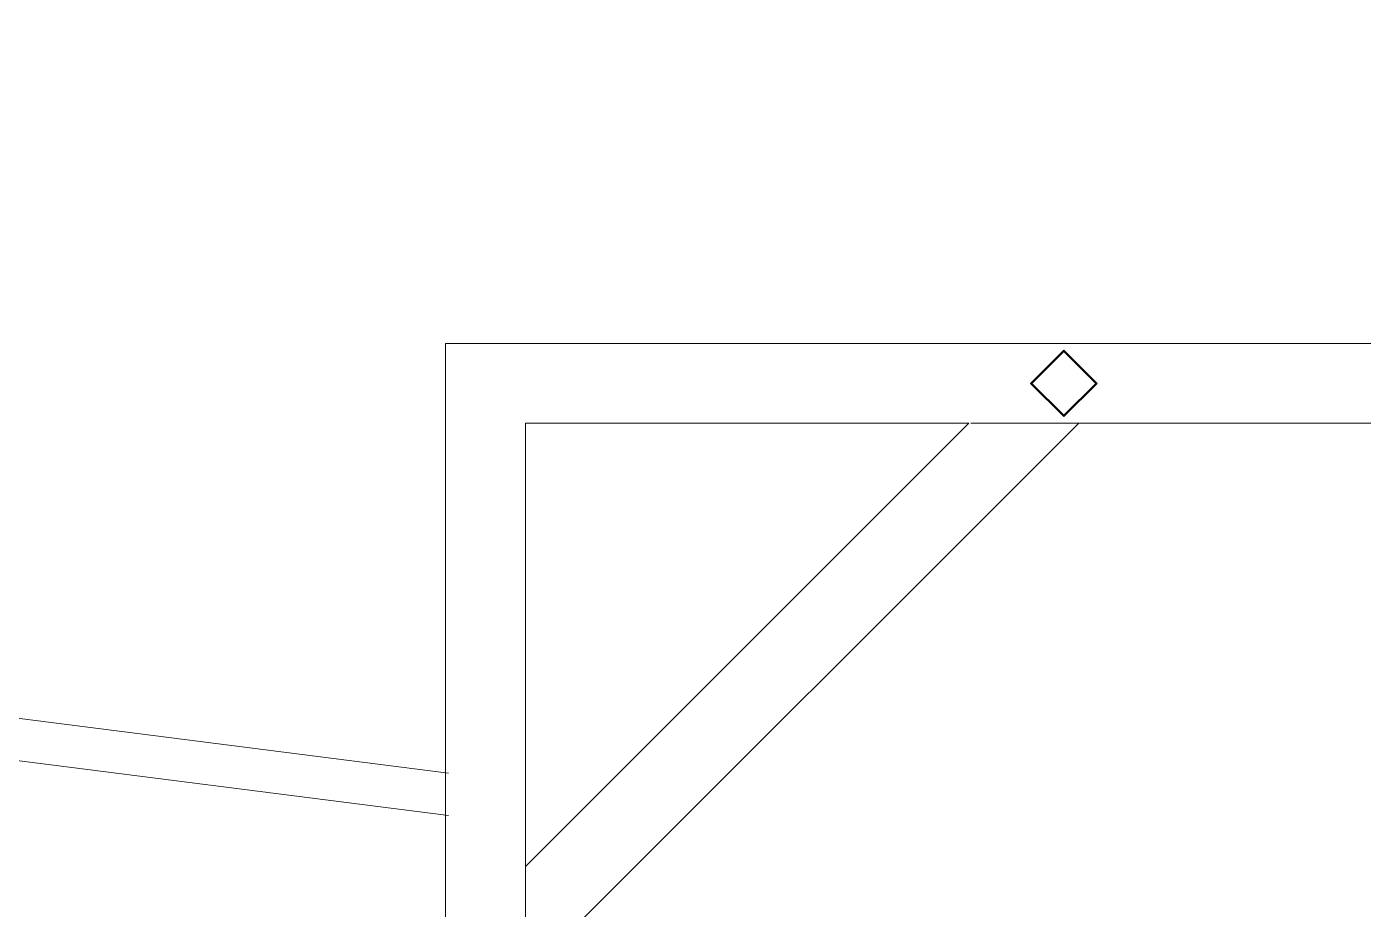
# Model space of a CAD drawing. Header units: centimetres. Extents: x 118932 to 154602, y -32682 to -23521.
# Drawn here: x 137109 to 137678, y -25174 to -24799 of the extents above; entities that cross this region are included whole.
import ezdxf

# ---------------------------------------------------------------- set-up
doc = ezdxf.new("R2010")
doc.units = ezdxf.units.CM
doc.header["$LTSCALE"] = 50
doc.header["$MEASUREMENT"] = 0
for name, color, linetype, lineweight, true_color in [('GEN_01_TA_Kolon', 7, 'Continuous', 35, 0xd05d28), ('GEN_06_GR_İnce', 7, 'Continuous', 13, 0xb0b0a9), ('KALACAK DUVARLAR', 7, 'Continuous', 30, 0x005387)]:
    doc.layers.add(name, color=color, linetype=linetype, lineweight=lineweight, true_color=true_color)

# ---------------------------------------------------------------- blocks, each defined once
blk = doc.blocks.new('LEVEL 0_E BLOK_KOLON')
at = {"layer": 'GEN_01_TA_Kolon'}
blk.add_lwpolyline([(-127.26, 632.51), (-140.83, 646.1), (-154.41, 632.53), (-140.84, 618.94)], close=True, dxfattribs=at)
blk = doc.blocks.new('LEVEL 0_E BLOK_GÖRÜNÜŞ')
at = {"layer": 'GEN_06_GR_İnce'}
for p, q in [((-454.03, -113.98), (-454.04, 587.14)), ((924.14, 587.14), (-454.04, 587.14)), ((-420.04, 338.66), (-420.04, 553.16)), ((-420.04, 364.79), (-231.5, 553.16)), ((890.14, 553.16), (-230.68, 553.16))]:
    blk.add_line(p, q, dxfattribs=at)
at = {"layer": 'GEN_06_GR_İnce', "color": 9, "true_color": 0xc7c8ca}
for points in [[(-191.15, 556.01), (-177, 570.14), (-191.14, 584.29), (-205.28, 570.16)], [(-191.15, 556.57), (-177.57, 570.14), (-191.14, 583.73), (-204.72, 570.16)]]:
    blk.add_lwpolyline(points, close=True, dxfattribs=at)
at = {"layer": 'GEN_06_GR_İnce'}
blk.add_lwpolyline([(-420.04, 553.16), (-231.5, 553.16), (-420.04, 364.79), (-420.04, 553.16)], close=True, dxfattribs=at)
at = {"layer": 'GEN_06_GR_İnce', "elevation": 0}
blk.add_lwpolyline([(-197.99, 108.56), (-413.7, 324.47), (-184.81, 553.16)], dxfattribs=at)
blk = doc.blocks.new('YIKILACAK DUVARLAR LEVEL 0 D BLOK')
at = {"layer": 'KALACAK DUVARLAR', "elevation": 0}
blk.add_lwpolyline([(-828.86, 200.38), (-843, 214.53), (-857.15, 200.39), (-843.01, 186.25)], close=True, dxfattribs=at)
blk = doc.blocks.new('zemin kat vaziyet')
at = {"layer": 'GEN_06_GR_İnce'}
blk.add_lwpolyline([(-1581.98, 1465.1), (906.78, 1147.77)], dxfattribs=at)
at = {"layer": 'GEN_06_GR_İnce', "elevation": 0}
blk.add_lwpolyline([(906.78, 1129.75), (-1581.91, 1446.75)], dxfattribs=at)

msp = doc.modelspace()

# ---------------------------------------------------------------- block references
for name, p in [('zemin kat vaziyet', (136381.94, -26263.8, 0)), ('LEVEL 0_E BLOK_GÖRÜNÜŞ', (137741.49, -25520.47, 0)), ('YIKILACAK DUVARLAR LEVEL 0 D BLOK', (138393.35, -25150.71, 0)), ('LEVEL 0_E BLOK_KOLON', (137691.18, -25582.84, 0))]:
    msp.add_blockref(name, p)

doc.saveas('drawing.dxf')
